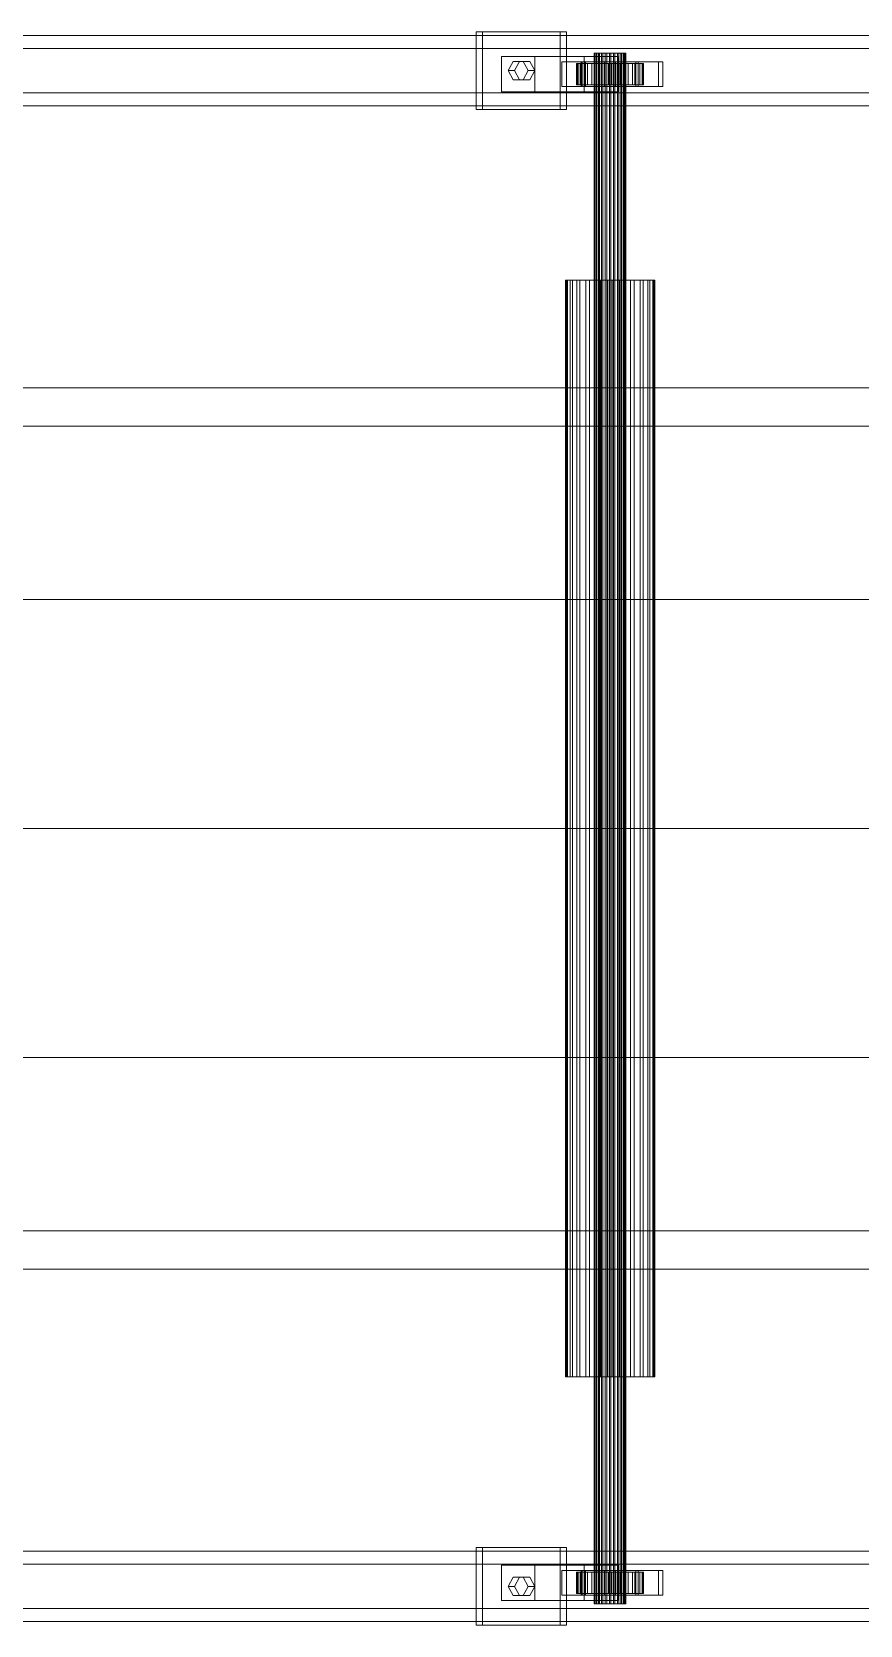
# Model space of a CAD drawing. Header units: millimetres. Extents: x -1970 to 34302, y -65268 to 6837.
# Drawn here: x 4123 to 4593, y -18452 to -17548 of the extents above; entities that cross this region are included whole.
import ezdxf

# ---------------------------------------------------------------- set-up
doc = ezdxf.new("R2010")
doc.units = ezdxf.units.MM
doc.layers.add('superior_C01', color=7, linetype='Continuous', lineweight=0)

msp = doc.modelspace()

# ---------------------------------------------------------------- linework, layer by layer
at = {"layer": 'superior_C01'}
for p, q in [((4616.841, -17550), (3473.779, -17550)), ((3485.954, -17550), (4629.017, -17550)), ((4703.589, -17550), (3560.527, -17550)), ((3575.745, -17550), (4718.808, -17550)), ((4423, -17548), (4375.373, -17548)), ((4375.373, -17548), (4375.373, -17592)), ((4379.025, -17548), (4375.373, -17548)), ((4379.025, -17592), (4379.025, -17548)), ((4379.025, -17548), (4426.653, -17548)), ((4423, -17592), (4423, -17548)), ((4423, -17548), (4426.653, -17548)), ((4426.653, -17548), (4426.653, -17592)), ((4710.117, -17557.5), (3478.785, -17557.5)), ((3480.948, -17557.5), (4712.28, -17557.5)), ((4408.712, -17562), (4389.661, -17562)), ((4389.661, -17562), (4389.661, -17582)), ((4436.606, -17562), (4389.661, -17562)), ((4408.712, -17582), (4408.712, -17562)), ((4408.712, -17562), (4455.657, -17562)), ((4436.606, -17582), (4436.606, -17562)), ((4436.606, -17562), (4455.657, -17562)), ((4442.512, -17560), (4442.316, -17560)), ((4442.316, -17560), (4442.733, -17560)), ((4442.316, -18440), (4442.316, -17560)), ((4443.307, -17560), (4442.512, -17560)), ((4442.512, -18440), (4442.512, -17560)), ((4442.733, -17560), (4443.734, -17560)), ((4442.733, -18440), (4442.733, -17560)), ((4444.647, -17560), (4443.307, -17560)), ((4443.307, -18440), (4443.307, -17560)), ((4443.734, -17560), (4445.251, -17560)), ((4443.734, -18440), (4443.734, -17560)), ((4446.441, -17560), (4444.647, -17560)), ((4444.647, -18440), (4444.647, -17560)), ((4445.251, -17560), (4447.181, -17560)), ((4445.251, -18440), (4445.251, -17560)), ((4448.566, -17560), (4446.441, -17560)), ((4446.441, -18440), (4446.441, -17560)), ((4447.181, -17560), (4449.392, -17560)), ((4447.181, -18440), (4447.181, -17560)), ((4450.879, -17560), (4448.566, -17560)), ((4448.566, -18440), (4448.566, -17560)), ((4449.392, -17560), (4451.733, -17560)), ((4449.392, -18440), (4449.392, -17560)), ((4453.22, -17560), (4450.879, -17560)), ((4450.879, -18440), (4450.879, -17560)), ((4451.733, -17560), (4454.045, -17560)), ((4451.733, -18440), (4451.733, -17560)), ((4455.431, -17560), (4453.22, -17560)), ((4453.22, -18440), (4453.22, -17560)), ((4454.045, -17560), (4456.171, -17560)), ((4454.045, -18440), (4454.045, -17560)), ((4457.36, -17560), (4455.431, -17560)), ((4455.431, -18440), (4455.431, -17560)), ((4455.657, -17562), (4455.657, -17582)), ((4456.171, -17560), (4457.965, -17560)), ((4456.171, -18440), (4456.171, -17560)), ((4458.878, -17560), (4457.36, -17560)), ((4457.36, -18440), (4457.36, -17560)), ((4457.965, -17560), (4459.305, -17560)), ((4457.965, -18440), (4457.965, -17560)), ((4459.879, -17560), (4458.878, -17560)), ((4458.878, -18440), (4458.878, -17560)), ((4459.305, -17560), (4460.1, -17560)), ((4459.305, -18440), (4459.305, -17560)), ((4460.296, -17560), (4459.879, -17560)), ((4459.879, -17560), (4459.879, -18440)), ((4460.1, -17560), (4460.296, -17560)), ((4460.1, -18440), (4460.1, -17560)), ((4460.296, -18440), (4460.296, -17560)), ((4393.471, -17570), (4396.329, -17564.804)), ((4396.329, -17575.196), (4393.471, -17570)), ((4393.471, -17570), (4397.124, -17570)), ((4396.329, -17564.804), (4402.044, -17564.804)), ((4399.981, -17564.804), (4396.329, -17564.804)), ((4399.981, -17564.804), (4397.124, -17570)), ((4397.124, -17570), (4399.981, -17575.196)), ((4405.697, -17564.804), (4399.981, -17564.804)), ((4402.044, -17564.804), (4404.902, -17570)), ((4405.697, -17564.804), (4402.044, -17564.804)), ((4404.902, -17570), (4402.044, -17575.196)), ((4408.554, -17570), (4404.902, -17570)), ((4408.554, -17570), (4405.697, -17564.804)), ((4405.697, -17575.196), (4408.554, -17570)), ((4435.388, -17565), (4423.958, -17565)), ((4423.958, -17565), (4423.958, -17579)), ((4436.742, -17565), (4423.958, -17565)), ((4432.74, -17566), (4432.327, -17566)), ((4432.327, -17566), (4442.316, -17566)), ((4432.327, -17578), (4432.327, -17566)), ((4432.327, -17566), (4433.207, -17566)), ((4434.419, -17566), (4432.74, -17566)), ((4432.74, -17566), (4442.512, -17566)), ((4432.74, -17578), (4432.74, -17566)), ((4433.207, -17566), (4442.733, -17566)), ((4433.207, -17578), (4433.207, -17566)), ((4433.207, -17566), (4435.321, -17566)), ((4437.248, -17566), (4434.419, -17566)), ((4434.419, -17566), (4443.307, -17566)), ((4434.419, -17578), (4434.419, -17566)), ((4478.693, -17565), (4434.876, -17565)), ((4434.876, -17565), (4434.876, -17579)), ((4437.311, -17565), (4434.876, -17565)), ((4435.321, -17566), (4443.734, -17566)), ((4435.321, -17578), (4435.321, -17566)), ((4435.321, -17566), (4438.524, -17566)), ((4435.388, -17579), (4435.388, -17565)), ((4435.388, -17565), (4448.172, -17565)), ((4436.742, -17579), (4436.742, -17565)), ((4436.742, -17565), (4448.172, -17565)), ((4441.035, -17566), (4437.248, -17566)), ((4437.248, -17566), (4444.647, -17566)), ((4437.248, -17578), (4437.248, -17566)), ((4437.311, -17579), (4437.311, -17565)), ((4437.311, -17565), (4481.128, -17565)), ((4438.524, -17566), (4445.251, -17566)), ((4438.524, -17578), (4438.524, -17566)), ((4438.524, -17566), (4442.598, -17566)), ((4445.523, -17566), (4441.035, -17566)), ((4441.035, -17566), (4446.441, -17566)), ((4441.035, -17578), (4441.035, -17566)), ((4442.316, -17566), (4442.512, -17566)), ((4442.316, -17566), (4442.316, -17578)), ((4442.733, -17566), (4442.316, -17566)), ((4442.512, -17566), (4443.307, -17566)), ((4442.512, -17566), (4442.512, -17578)), ((4442.598, -17566), (4447.181, -17566)), ((4442.598, -17578), (4442.598, -17566)), ((4442.598, -17566), (4447.265, -17566)), ((4442.733, -17566), (4442.733, -17578)), ((4443.734, -17566), (4442.733, -17566)), ((4443.307, -17566), (4444.647, -17566)), ((4443.307, -17566), (4443.307, -17578)), ((4443.734, -17566), (4443.734, -17578)), ((4445.251, -17566), (4443.734, -17566)), ((4444.647, -17566), (4446.441, -17566)), ((4444.647, -17566), (4444.647, -17578)), ((4445.251, -17566), (4445.251, -17578)), ((4447.181, -17566), (4445.251, -17566)), ((4450.404, -17566), (4445.523, -17566)), ((4445.523, -17566), (4448.566, -17566)), ((4445.523, -17578), (4445.523, -17566)), ((4446.441, -17566), (4448.566, -17566)), ((4446.441, -17566), (4446.441, -17578)), ((4447.181, -17566), (4447.181, -17578)), ((4449.392, -17566), (4447.181, -17566)), ((4447.265, -17566), (4449.392, -17566)), ((4447.265, -17578), (4447.265, -17566)), ((4447.265, -17566), (4452.208, -17566)), ((4448.172, -17565), (4448.172, -17579)), ((4448.566, -17566), (4450.879, -17566)), ((4448.566, -17566), (4448.566, -17578)), ((4449.392, -17566), (4449.392, -17578)), ((4451.733, -17566), (4449.392, -17566)), ((4455.347, -17566), (4450.404, -17566)), ((4450.404, -17566), (4450.879, -17566)), ((4450.404, -17578), (4450.404, -17566)), ((4450.879, -17566), (4453.22, -17566)), ((4450.879, -17566), (4450.879, -17578)), ((4452.208, -17566), (4451.733, -17566)), ((4451.733, -17566), (4451.733, -17578)), ((4454.045, -17566), (4451.733, -17566)), ((4452.208, -17578), (4452.208, -17566)), ((4452.208, -17566), (4457.089, -17566)), ((4455.347, -17566), (4453.22, -17566)), ((4453.22, -17566), (4455.431, -17566)), ((4453.22, -17566), (4453.22, -17578)), ((4457.089, -17566), (4454.045, -17566)), ((4454.045, -17566), (4454.045, -17578)), ((4456.171, -17566), (4454.045, -17566)), ((4465.87, -17565), (4454.439, -17565)), ((4454.439, -17565), (4454.439, -17579)), ((4467.223, -17565), (4454.439, -17565)), ((4460.014, -17566), (4455.347, -17566)), ((4455.347, -17578), (4455.347, -17566)), ((4460.014, -17566), (4455.431, -17566)), ((4455.431, -17566), (4457.36, -17566)), ((4455.431, -17566), (4455.431, -17578)), ((4461.576, -17566), (4456.171, -17566)), ((4456.171, -17566), (4456.171, -17578)), ((4457.965, -17566), (4456.171, -17566)), ((4457.089, -17578), (4457.089, -17566)), ((4457.089, -17566), (4461.576, -17566)), ((4464.088, -17566), (4457.36, -17566)), ((4457.36, -17566), (4458.878, -17566)), ((4457.36, -17566), (4457.36, -17578)), ((4465.363, -17566), (4457.965, -17566)), ((4457.965, -17566), (4457.965, -17578)), ((4459.305, -17566), (4457.965, -17566)), ((4467.291, -17566), (4458.878, -17566)), ((4458.878, -17566), (4459.879, -17566)), ((4458.878, -17566), (4458.878, -17578)), ((4468.193, -17566), (4459.305, -17566)), ((4459.305, -17566), (4459.305, -17578)), ((4460.1, -17566), (4459.305, -17566)), ((4459.879, -17566), (4469.404, -17566)), ((4459.879, -17578), (4459.879, -17566)), ((4459.879, -17566), (4460.296, -17566)), ((4464.088, -17566), (4460.014, -17566)), ((4460.014, -17578), (4460.014, -17566)), ((4469.871, -17566), (4460.1, -17566)), ((4460.1, -17566), (4460.1, -17578)), ((4460.296, -17566), (4460.1, -17566)), ((4470.284, -17566), (4460.296, -17566)), ((4460.296, -17566), (4460.296, -17578)), ((4461.576, -17578), (4461.576, -17566)), ((4461.576, -17566), (4465.363, -17566)), ((4467.291, -17566), (4464.088, -17566)), ((4464.088, -17578), (4464.088, -17566)), ((4465.363, -17578), (4465.363, -17566)), ((4465.363, -17566), (4468.193, -17566)), ((4465.87, -17579), (4465.87, -17565)), ((4465.87, -17565), (4478.654, -17565)), ((4467.223, -17579), (4467.223, -17565)), ((4467.223, -17565), (4478.654, -17565)), ((4469.404, -17566), (4467.291, -17566)), ((4467.291, -17578), (4467.291, -17566)), ((4468.193, -17578), (4468.193, -17566)), ((4468.193, -17566), (4469.871, -17566)), ((4469.404, -17566), (4469.404, -17578)), ((4470.284, -17566), (4469.404, -17566)), ((4469.871, -17578), (4469.871, -17566)), ((4469.871, -17566), (4470.284, -17566)), ((4470.284, -17578), (4470.284, -17566)), ((4478.654, -17565), (4478.654, -17579)), ((4478.693, -17579), (4478.693, -17565)), ((4478.693, -17565), (4481.128, -17565)), ((4481.128, -17565), (4481.128, -17579)), ((3478.785, -17582.5), (4710.117, -17582.5)), ((3480.948, -17582.5), (4712.28, -17582.5)), ((4389.661, -17582), (4408.712, -17582)), ((4389.661, -17582), (4436.606, -17582)), ((4402.044, -17575.196), (4396.329, -17575.196)), ((4399.981, -17575.196), (4396.329, -17575.196)), ((4399.981, -17575.196), (4405.697, -17575.196)), ((4405.697, -17575.196), (4402.044, -17575.196)), ((4455.657, -17582), (4408.712, -17582)), ((4423.958, -17579), (4435.388, -17579)), ((4423.958, -17579), (4436.742, -17579)), ((4442.316, -17578), (4432.327, -17578)), ((4432.327, -17578), (4432.74, -17578)), ((4433.207, -17578), (4432.327, -17578)), ((4442.512, -17578), (4432.74, -17578)), ((4432.74, -17578), (4434.419, -17578)), ((4442.733, -17578), (4433.207, -17578)), ((4435.321, -17578), (4433.207, -17578)), ((4443.307, -17578), (4434.419, -17578)), ((4434.419, -17578), (4437.248, -17578)), ((4434.876, -17579), (4478.693, -17579)), ((4434.876, -17579), (4437.311, -17579)), ((4443.734, -17578), (4435.321, -17578)), ((4438.524, -17578), (4435.321, -17578)), ((4448.172, -17579), (4435.388, -17579)), ((4455.657, -17582), (4436.606, -17582)), ((4448.172, -17579), (4436.742, -17579)), ((4444.647, -17578), (4437.248, -17578)), ((4437.248, -17578), (4441.035, -17578)), ((4481.128, -17579), (4437.311, -17579)), ((4445.251, -17578), (4438.524, -17578)), ((4442.598, -17578), (4438.524, -17578)), ((4446.441, -17578), (4441.035, -17578)), ((4441.035, -17578), (4445.523, -17578)), ((4442.512, -17578), (4442.316, -17578)), ((4442.316, -17578), (4442.733, -17578)), ((4443.307, -17578), (4442.512, -17578)), ((4447.181, -17578), (4442.598, -17578)), ((4447.265, -17578), (4442.598, -17578)), ((4442.733, -17578), (4443.734, -17578)), ((4444.647, -17578), (4443.307, -17578)), ((4443.734, -17578), (4445.251, -17578)), ((4446.441, -17578), (4444.647, -17578)), ((4445.251, -17578), (4447.181, -17578)), ((4448.566, -17578), (4445.523, -17578)), ((4445.523, -17578), (4450.404, -17578)), ((4448.566, -17578), (4446.441, -17578)), ((4447.181, -17578), (4449.392, -17578)), ((4449.392, -17578), (4447.265, -17578)), ((4452.208, -17578), (4447.265, -17578)), ((4450.879, -17578), (4448.566, -17578)), ((4449.392, -17578), (4451.733, -17578)), ((4450.879, -17578), (4450.404, -17578)), ((4450.404, -17578), (4455.347, -17578)), ((4453.22, -17578), (4450.879, -17578)), ((4451.733, -17578), (4452.208, -17578)), ((4451.733, -17578), (4454.045, -17578)), ((4457.089, -17578), (4452.208, -17578)), ((4455.431, -17578), (4453.22, -17578)), ((4453.22, -17578), (4455.347, -17578)), ((4454.045, -17578), (4457.089, -17578)), ((4454.045, -17578), (4456.171, -17578)), ((4454.439, -17579), (4465.87, -17579)), ((4454.439, -17579), (4467.223, -17579)), ((4455.347, -17578), (4460.014, -17578)), ((4457.36, -17578), (4455.431, -17578)), ((4455.431, -17578), (4460.014, -17578)), ((4456.171, -17578), (4461.576, -17578)), ((4456.171, -17578), (4457.965, -17578)), ((4461.576, -17578), (4457.089, -17578)), ((4458.878, -17578), (4457.36, -17578)), ((4457.36, -17578), (4464.088, -17578)), ((4457.965, -17578), (4465.363, -17578)), ((4457.965, -17578), (4459.305, -17578)), ((4459.879, -17578), (4458.878, -17578)), ((4458.878, -17578), (4467.291, -17578)), ((4459.305, -17578), (4468.193, -17578)), ((4459.305, -17578), (4460.1, -17578)), ((4469.404, -17578), (4459.879, -17578)), ((4460.296, -17578), (4459.879, -17578)), ((4460.014, -17578), (4464.088, -17578)), ((4460.1, -17578), (4469.871, -17578)), ((4460.1, -17578), (4460.296, -17578)), ((4460.296, -17578), (4470.284, -17578)), ((4465.363, -17578), (4461.576, -17578)), ((4464.088, -17578), (4467.291, -17578)), ((4468.193, -17578), (4465.363, -17578)), ((4478.654, -17579), (4465.87, -17579)), ((4478.654, -17579), (4467.223, -17579)), ((4467.291, -17578), (4469.404, -17578)), ((4469.871, -17578), (4468.193, -17578)), ((4469.404, -17578), (4470.284, -17578)), ((4470.284, -17578), (4469.871, -17578)), ((4481.128, -17579), (4478.693, -17579)), ((3473.779, -17590), (4616.841, -17590)), ((3485.954, -17590), (4629.017, -17590)), ((3560.527, -17590), (4703.589, -17590)), ((3575.745, -17590), (4718.808, -17590)), ((4375.373, -17592), (4423, -17592)), ((4375.373, -17592), (4379.025, -17592)), ((4426.653, -17592), (4379.025, -17592)), ((4426.653, -17592), (4423, -17592)), ((4426.487, -17688.85), (4425.934, -17688.85)), ((4425.934, -17688.85), (4427.111, -17688.85)), ((4425.934, -18311.15), (4425.934, -17688.85)), ((4428.731, -17688.85), (4426.487, -17688.85)), ((4426.487, -18311.15), (4426.487, -17688.85)), ((4427.111, -17688.85), (4429.936, -17688.85)), ((4427.111, -18311.15), (4427.111, -17688.85)), ((4432.513, -17688.85), (4428.731, -17688.85)), ((4428.731, -18311.15), (4428.731, -17688.85)), ((4429.936, -17688.85), (4434.218, -17688.85)), ((4429.936, -18311.15), (4429.936, -17688.85)), ((4437.576, -17688.85), (4432.513, -17688.85)), ((4432.513, -18311.15), (4432.513, -17688.85)), ((4434.218, -17688.85), (4439.664, -17688.85)), ((4434.218, -18311.15), (4434.218, -17688.85)), ((4443.575, -17688.85), (4437.576, -17688.85)), ((4437.576, -18311.15), (4437.576, -17688.85)), ((4439.664, -17688.85), (4445.904, -17688.85)), ((4439.664, -18311.15), (4439.664, -17688.85)), ((4450.1, -17688.85), (4443.575, -17688.85)), ((4443.575, -18311.15), (4443.575, -17688.85)), ((4445.904, -17688.85), (4452.511, -17688.85)), ((4445.904, -18311.15), (4445.904, -17688.85)), ((4456.708, -17688.85), (4450.1, -17688.85)), ((4450.1, -18311.15), (4450.1, -17688.85)), ((4452.511, -17688.85), (4459.037, -17688.85)), ((4452.511, -18311.15), (4452.511, -17688.85)), ((4462.947, -17688.85), (4456.708, -17688.85)), ((4456.708, -18311.15), (4456.708, -17688.85)), ((4459.037, -17688.85), (4465.036, -17688.85)), ((4459.037, -18311.15), (4459.037, -17688.85)), ((4468.394, -17688.85), (4462.947, -17688.85)), ((4462.947, -18311.15), (4462.947, -17688.85)), ((4465.036, -17688.85), (4470.099, -17688.85)), ((4465.036, -18311.15), (4465.036, -17688.85)), ((4472.675, -17688.85), (4468.394, -17688.85)), ((4468.394, -18311.15), (4468.394, -17688.85)), ((4470.099, -17688.85), (4473.881, -17688.85)), ((4470.099, -18311.15), (4470.099, -17688.85)), ((4475.501, -17688.85), (4472.675, -17688.85)), ((4472.675, -18311.15), (4472.675, -17688.85)), ((4473.881, -17688.85), (4476.125, -17688.85)), ((4473.881, -18311.15), (4473.881, -17688.85)), ((4476.677, -17688.85), (4475.501, -17688.85)), ((4475.501, -17688.85), (4475.501, -18311.15)), ((4476.125, -17688.85), (4476.677, -17688.85)), ((4476.125, -18311.15), (4476.125, -17688.85)), ((4476.677, -18311.15), (4476.677, -17688.85)), ((2005.168, -17750), (11044.69, -17750)), ((11046.22, -17750), (2006.698, -17750)), ((3711.715, -17771.702), (4645.725, -17771.702)), ((4647.542, -17771.702), (3713.532, -17771.702)), ((3732.553, -17870), (4666.563, -17870)), ((4668.38, -17870), (3734.37, -17870)), ((3732.553, -18000), (4666.563, -18000)), ((4668.38, -18000), (3734.37, -18000)), ((3732.553, -18130), (4666.563, -18130)), ((4668.38, -18130), (3734.37, -18130)), ((4645.725, -18228.298), (3711.715, -18228.298)), ((3713.532, -18228.298), (4647.542, -18228.298)), ((11044.69, -18250), (2005.168, -18250)), ((2006.698, -18250), (11046.22, -18250)), ((4427.111, -18311.15), (4425.934, -18311.15)), ((4425.934, -18311.15), (4426.487, -18311.15)), ((4426.487, -18311.15), (4428.731, -18311.15)), ((4429.936, -18311.15), (4427.111, -18311.15)), ((4428.731, -18311.15), (4432.513, -18311.15)), ((4434.218, -18311.15), (4429.936, -18311.15)), ((4432.513, -18311.15), (4437.576, -18311.15)), ((4439.664, -18311.15), (4434.218, -18311.15)), ((4437.576, -18311.15), (4443.575, -18311.15)), ((4445.904, -18311.15), (4439.664, -18311.15)), ((4443.575, -18311.15), (4450.1, -18311.15)), ((4452.511, -18311.15), (4445.904, -18311.15)), ((4450.1, -18311.15), (4456.708, -18311.15)), ((4459.037, -18311.15), (4452.511, -18311.15)), ((4456.708, -18311.15), (4462.947, -18311.15)), ((4465.036, -18311.15), (4459.037, -18311.15)), ((4462.947, -18311.15), (4468.394, -18311.15)), ((4470.099, -18311.15), (4465.036, -18311.15)), ((4468.394, -18311.15), (4472.675, -18311.15)), ((4473.881, -18311.15), (4470.099, -18311.15)), ((4472.675, -18311.15), (4475.501, -18311.15)), ((4476.125, -18311.15), (4473.881, -18311.15)), ((4475.501, -18311.15), (4476.677, -18311.15)), ((4476.677, -18311.15), (4476.125, -18311.15)), ((4616.841, -18410), (3473.779, -18410)), ((3485.954, -18410), (4629.017, -18410)), ((4703.589, -18410), (3560.527, -18410)), ((3575.745, -18410), (4718.808, -18410)), ((4423, -18408), (4375.373, -18408)), ((4375.373, -18408), (4375.373, -18452)), ((4379.025, -18408), (4375.373, -18408)), ((4379.025, -18452), (4379.025, -18408)), ((4379.025, -18408), (4426.653, -18408)), ((4423, -18452), (4423, -18408)), ((4423, -18408), (4426.653, -18408)), ((4426.653, -18408), (4426.653, -18452)), ((4710.117, -18417.5), (3478.785, -18417.5)), ((3480.948, -18417.5), (4712.28, -18417.5)), ((4408.712, -18418), (4389.661, -18418)), ((4389.661, -18418), (4389.661, -18438)), ((4436.606, -18418), (4389.661, -18418)), ((4408.712, -18438), (4408.712, -18418)), ((4408.712, -18418), (4455.657, -18418)), ((4435.388, -18421), (4423.958, -18421)), ((4423.958, -18421), (4423.958, -18435)), ((4436.742, -18421), (4423.958, -18421)), ((4432.74, -18422), (4432.327, -18422)), ((4432.327, -18422), (4442.316, -18422)), ((4432.327, -18434), (4432.327, -18422)), ((4432.327, -18422), (4433.207, -18422)), ((4434.419, -18422), (4432.74, -18422)), ((4432.74, -18422), (4442.512, -18422)), ((4432.74, -18434), (4432.74, -18422)), ((4433.207, -18422), (4442.733, -18422)), ((4433.207, -18434), (4433.207, -18422)), ((4433.207, -18422), (4435.321, -18422)), ((4437.248, -18422), (4434.419, -18422)), ((4434.419, -18422), (4443.307, -18422)), ((4434.419, -18434), (4434.419, -18422)), ((4478.693, -18421), (4434.876, -18421)), ((4434.876, -18421), (4434.876, -18435)), ((4437.311, -18421), (4434.876, -18421)), ((4435.321, -18422), (4443.734, -18422)), ((4435.321, -18434), (4435.321, -18422)), ((4435.321, -18422), (4438.524, -18422)), ((4435.388, -18435), (4435.388, -18421)), ((4435.388, -18421), (4448.172, -18421)), ((4436.606, -18438), (4436.606, -18418)), ((4436.606, -18418), (4455.657, -18418)), ((4436.742, -18435), (4436.742, -18421)), ((4436.742, -18421), (4448.172, -18421)), ((4441.035, -18422), (4437.248, -18422)), ((4437.248, -18422), (4444.647, -18422)), ((4437.248, -18434), (4437.248, -18422)), ((4437.311, -18435), (4437.311, -18421)), ((4437.311, -18421), (4481.128, -18421)), ((4438.524, -18422), (4445.251, -18422)), ((4438.524, -18434), (4438.524, -18422)), ((4438.524, -18422), (4442.598, -18422)), ((4445.523, -18422), (4441.035, -18422)), ((4441.035, -18422), (4446.441, -18422)), ((4441.035, -18434), (4441.035, -18422)), ((4442.316, -18422), (4442.512, -18422)), ((4442.316, -18422), (4442.316, -18434)), ((4442.733, -18422), (4442.316, -18422)), ((4442.512, -18422), (4443.307, -18422)), ((4442.512, -18422), (4442.512, -18434)), ((4442.598, -18422), (4447.181, -18422)), ((4442.598, -18434), (4442.598, -18422)), ((4442.598, -18422), (4447.265, -18422)), ((4442.733, -18422), (4442.733, -18434)), ((4443.734, -18422), (4442.733, -18422)), ((4443.307, -18422), (4444.647, -18422)), ((4443.307, -18422), (4443.307, -18434)), ((4443.734, -18422), (4443.734, -18434)), ((4445.251, -18422), (4443.734, -18422)), ((4444.647, -18422), (4446.441, -18422)), ((4444.647, -18422), (4444.647, -18434)), ((4445.251, -18422), (4445.251, -18434)), ((4447.181, -18422), (4445.251, -18422)), ((4450.404, -18422), (4445.523, -18422)), ((4445.523, -18422), (4448.566, -18422)), ((4445.523, -18434), (4445.523, -18422)), ((4446.441, -18422), (4448.566, -18422)), ((4446.441, -18422), (4446.441, -18434)), ((4447.181, -18422), (4447.181, -18434)), ((4449.392, -18422), (4447.181, -18422)), ((4447.265, -18422), (4449.392, -18422)), ((4447.265, -18434), (4447.265, -18422)), ((4447.265, -18422), (4452.208, -18422)), ((4448.172, -18421), (4448.172, -18435)), ((4448.566, -18422), (4450.879, -18422)), ((4448.566, -18422), (4448.566, -18434)), ((4449.392, -18422), (4449.392, -18434)), ((4451.733, -18422), (4449.392, -18422)), ((4455.347, -18422), (4450.404, -18422)), ((4450.404, -18422), (4450.879, -18422)), ((4450.404, -18434), (4450.404, -18422)), ((4450.879, -18422), (4453.22, -18422)), ((4450.879, -18422), (4450.879, -18434)), ((4452.208, -18422), (4451.733, -18422)), ((4451.733, -18422), (4451.733, -18434)), ((4454.045, -18422), (4451.733, -18422)), ((4452.208, -18434), (4452.208, -18422)), ((4452.208, -18422), (4457.089, -18422)), ((4455.347, -18422), (4453.22, -18422)), ((4453.22, -18422), (4455.431, -18422)), ((4453.22, -18422), (4453.22, -18434)), ((4457.089, -18422), (4454.045, -18422)), ((4454.045, -18422), (4454.045, -18434)), ((4456.171, -18422), (4454.045, -18422)), ((4465.87, -18421), (4454.439, -18421)), ((4454.439, -18421), (4454.439, -18435)), ((4467.223, -18421), (4454.439, -18421)), ((4460.014, -18422), (4455.347, -18422)), ((4455.347, -18434), (4455.347, -18422)), ((4460.014, -18422), (4455.431, -18422)), ((4455.431, -18422), (4457.36, -18422)), ((4455.431, -18422), (4455.431, -18434)), ((4455.657, -18418), (4455.657, -18438)), ((4461.576, -18422), (4456.171, -18422)), ((4456.171, -18422), (4456.171, -18434)), ((4457.965, -18422), (4456.171, -18422)), ((4457.089, -18434), (4457.089, -18422)), ((4457.089, -18422), (4461.576, -18422)), ((4464.088, -18422), (4457.36, -18422)), ((4457.36, -18422), (4458.878, -18422)), ((4457.36, -18422), (4457.36, -18434)), ((4465.363, -18422), (4457.965, -18422)), ((4457.965, -18422), (4457.965, -18434)), ((4459.305, -18422), (4457.965, -18422)), ((4467.291, -18422), (4458.878, -18422)), ((4458.878, -18422), (4459.879, -18422)), ((4458.878, -18422), (4458.878, -18434)), ((4468.193, -18422), (4459.305, -18422)), ((4459.305, -18422), (4459.305, -18434)), ((4460.1, -18422), (4459.305, -18422)), ((4459.879, -18422), (4469.404, -18422)), ((4459.879, -18434), (4459.879, -18422)), ((4459.879, -18422), (4460.296, -18422)), ((4464.088, -18422), (4460.014, -18422)), ((4460.014, -18434), (4460.014, -18422)), ((4469.871, -18422), (4460.1, -18422)), ((4460.1, -18422), (4460.1, -18434)), ((4460.296, -18422), (4460.1, -18422)), ((4470.284, -18422), (4460.296, -18422)), ((4460.296, -18422), (4460.296, -18434)), ((4461.576, -18434), (4461.576, -18422)), ((4461.576, -18422), (4465.363, -18422)), ((4467.291, -18422), (4464.088, -18422)), ((4464.088, -18434), (4464.088, -18422)), ((4465.363, -18434), (4465.363, -18422)), ((4465.363, -18422), (4468.193, -18422)), ((4465.87, -18435), (4465.87, -18421)), ((4465.87, -18421), (4478.654, -18421)), ((4467.223, -18435), (4467.223, -18421)), ((4467.223, -18421), (4478.654, -18421)), ((4469.404, -18422), (4467.291, -18422)), ((4467.291, -18434), (4467.291, -18422)), ((4468.193, -18434), (4468.193, -18422)), ((4468.193, -18422), (4469.871, -18422)), ((4469.404, -18422), (4469.404, -18434)), ((4470.284, -18422), (4469.404, -18422)), ((4469.871, -18434), (4469.871, -18422)), ((4469.871, -18422), (4470.284, -18422)), ((4470.284, -18434), (4470.284, -18422)), ((4478.654, -18421), (4478.654, -18435)), ((4478.693, -18435), (4478.693, -18421)), ((4478.693, -18421), (4481.128, -18421)), ((4481.128, -18421), (4481.128, -18435)), ((4393.471, -18430), (4396.329, -18424.804)), ((4396.329, -18435.196), (4393.471, -18430)), ((4393.471, -18430), (4397.124, -18430)), ((4396.329, -18424.804), (4402.044, -18424.804)), ((4399.981, -18424.804), (4396.329, -18424.804)), ((4399.981, -18424.804), (4397.124, -18430)), ((4397.124, -18430), (4399.981, -18435.196)), ((4405.697, -18424.804), (4399.981, -18424.804)), ((4402.044, -18424.804), (4404.902, -18430)), ((4405.697, -18424.804), (4402.044, -18424.804)), ((4404.902, -18430), (4402.044, -18435.196)), ((4408.554, -18430), (4404.902, -18430)), ((4408.554, -18430), (4405.697, -18424.804)), ((4405.697, -18435.196), (4408.554, -18430)), ((4389.661, -18438), (4408.712, -18438)), ((4389.661, -18438), (4436.606, -18438)), ((4402.044, -18435.196), (4396.329, -18435.196)), ((4399.981, -18435.196), (4396.329, -18435.196)), ((4399.981, -18435.196), (4405.697, -18435.196)), ((4405.697, -18435.196), (4402.044, -18435.196)), ((4455.657, -18438), (4408.712, -18438)), ((4423.958, -18435), (4435.388, -18435)), ((4423.958, -18435), (4436.742, -18435)), ((4442.316, -18434), (4432.327, -18434)), ((4432.327, -18434), (4432.74, -18434)), ((4433.207, -18434), (4432.327, -18434)), ((4442.512, -18434), (4432.74, -18434)), ((4432.74, -18434), (4434.419, -18434)), ((4442.733, -18434), (4433.207, -18434)), ((4435.321, -18434), (4433.207, -18434)), ((4443.307, -18434), (4434.419, -18434)), ((4434.419, -18434), (4437.248, -18434)), ((4434.876, -18435), (4478.693, -18435)), ((4434.876, -18435), (4437.311, -18435)), ((4443.734, -18434), (4435.321, -18434)), ((4438.524, -18434), (4435.321, -18434)), ((4448.172, -18435), (4435.388, -18435)), ((4455.657, -18438), (4436.606, -18438)), ((4448.172, -18435), (4436.742, -18435)), ((4444.647, -18434), (4437.248, -18434)), ((4437.248, -18434), (4441.035, -18434)), ((4481.128, -18435), (4437.311, -18435)), ((4445.251, -18434), (4438.524, -18434)), ((4442.598, -18434), (4438.524, -18434)), ((4446.441, -18434), (4441.035, -18434)), ((4441.035, -18434), (4445.523, -18434)), ((4442.512, -18434), (4442.316, -18434)), ((4442.316, -18434), (4442.733, -18434)), ((4442.733, -18440), (4442.316, -18440)), ((4442.316, -18440), (4442.512, -18440)), ((4443.307, -18434), (4442.512, -18434)), ((4442.512, -18440), (4443.307, -18440)), ((4447.181, -18434), (4442.598, -18434)), ((4447.265, -18434), (4442.598, -18434)), ((4442.733, -18434), (4443.734, -18434)), ((4443.734, -18440), (4442.733, -18440)), ((4444.647, -18434), (4443.307, -18434)), ((4443.307, -18440), (4444.647, -18440)), ((4443.734, -18434), (4445.251, -18434)), ((4445.251, -18440), (4443.734, -18440)), ((4446.441, -18434), (4444.647, -18434)), ((4444.647, -18440), (4446.441, -18440)), ((4445.251, -18434), (4447.181, -18434)), ((4447.181, -18440), (4445.251, -18440)), ((4448.566, -18434), (4445.523, -18434)), ((4445.523, -18434), (4450.404, -18434)), ((4448.566, -18434), (4446.441, -18434)), ((4446.441, -18440), (4448.566, -18440)), ((4447.181, -18434), (4449.392, -18434)), ((4449.392, -18440), (4447.181, -18440)), ((4449.392, -18434), (4447.265, -18434)), ((4452.208, -18434), (4447.265, -18434)), ((4450.879, -18434), (4448.566, -18434)), ((4448.566, -18440), (4450.879, -18440)), ((4449.392, -18434), (4451.733, -18434)), ((4451.733, -18440), (4449.392, -18440)), ((4450.879, -18434), (4450.404, -18434)), ((4450.404, -18434), (4455.347, -18434)), ((4453.22, -18434), (4450.879, -18434)), ((4450.879, -18440), (4453.22, -18440)), ((4451.733, -18434), (4452.208, -18434)), ((4451.733, -18434), (4454.045, -18434)), ((4454.045, -18440), (4451.733, -18440)), ((4457.089, -18434), (4452.208, -18434)), ((4455.431, -18434), (4453.22, -18434)), ((4453.22, -18434), (4455.347, -18434)), ((4453.22, -18440), (4455.431, -18440)), ((4454.045, -18434), (4457.089, -18434)), ((4454.045, -18434), (4456.171, -18434)), ((4456.171, -18440), (4454.045, -18440)), ((4454.439, -18435), (4465.87, -18435)), ((4454.439, -18435), (4467.223, -18435)), ((4455.347, -18434), (4460.014, -18434)), ((4457.36, -18434), (4455.431, -18434)), ((4455.431, -18434), (4460.014, -18434)), ((4455.431, -18440), (4457.36, -18440)), ((4456.171, -18434), (4461.576, -18434)), ((4456.171, -18434), (4457.965, -18434)), ((4457.965, -18440), (4456.171, -18440)), ((4461.576, -18434), (4457.089, -18434)), ((4458.878, -18434), (4457.36, -18434)), ((4457.36, -18434), (4464.088, -18434)), ((4457.36, -18440), (4458.878, -18440)), ((4457.965, -18434), (4465.363, -18434)), ((4457.965, -18434), (4459.305, -18434)), ((4459.305, -18440), (4457.965, -18440)), ((4459.879, -18434), (4458.878, -18434)), ((4458.878, -18434), (4467.291, -18434)), ((4458.878, -18440), (4459.879, -18440)), ((4459.305, -18434), (4468.193, -18434)), ((4459.305, -18434), (4460.1, -18434)), ((4460.1, -18440), (4459.305, -18440)), ((4469.404, -18434), (4459.879, -18434)), ((4460.296, -18434), (4459.879, -18434)), ((4459.879, -18440), (4460.296, -18440)), ((4460.014, -18434), (4464.088, -18434)), ((4460.1, -18434), (4469.871, -18434)), ((4460.1, -18434), (4460.296, -18434)), ((4460.296, -18440), (4460.1, -18440)), ((4460.296, -18434), (4470.284, -18434)), ((4465.363, -18434), (4461.576, -18434)), ((4464.088, -18434), (4467.291, -18434)), ((4468.193, -18434), (4465.363, -18434)), ((4478.654, -18435), (4465.87, -18435)), ((4478.654, -18435), (4467.223, -18435)), ((4467.291, -18434), (4469.404, -18434)), ((4469.871, -18434), (4468.193, -18434)), ((4469.404, -18434), (4470.284, -18434)), ((4470.284, -18434), (4469.871, -18434)), ((4481.128, -18435), (4478.693, -18435)), ((3473.779, -18450), (4616.841, -18450)), ((3478.785, -18442.5), (4710.117, -18442.5)), ((3480.948, -18442.5), (4712.28, -18442.5)), ((3485.954, -18450), (4629.017, -18450)), ((3560.527, -18450), (4703.589, -18450)), ((3575.745, -18450), (4718.808, -18450)), ((4375.373, -18452), (4423, -18452)), ((4375.373, -18452), (4379.025, -18452)), ((4426.653, -18452), (4379.025, -18452)), ((4426.653, -18452), (4423, -18452))]:
    msp.add_line(p, q, dxfattribs=at)

doc.saveas('drawing.dxf')
